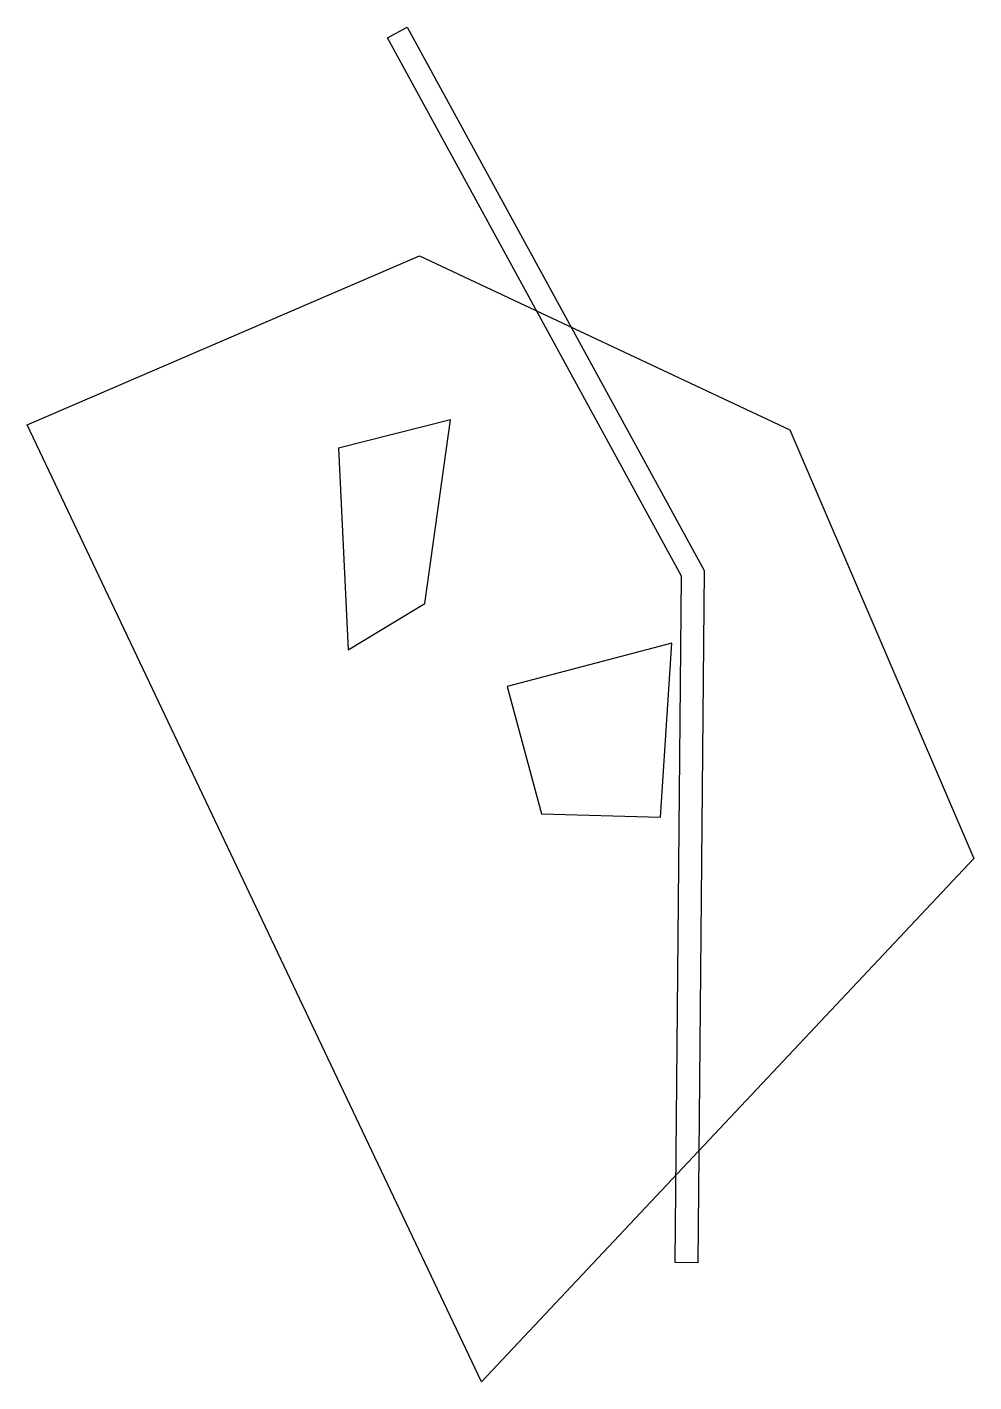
# Model space of a CAD drawing. Extents: x -144 to 107, y -178 to 182.
import ezdxf

# ---------------------------------------------------------------- set-up
doc = ezdxf.new("R2010")
doc.units = 0
for name, color, linetype in [('OPEN', 96, 'CONTINUOUS'), ('ROAD', 230, 'CONTINUOUS'), ('SITE', 7, 'CONTINUOUS')]:
    doc.layers.add(name, color=color, linetype=linetype)

msp = doc.modelspace()

# ---------------------------------------------------------------- linework, layer by layer
at = {"layer": 'OPEN'}
for points in [[(-61.78, 70.19), (-59.22, 16.59), (-38.85, 28.94), (-32.01, 77.67)], [(-17.04, 6.87), (-7.86, -26.92), (23.66, -27.85), (26.7, 18.35)]]:
    msp.add_lwpolyline(points, close=True, dxfattribs=at)
at = {"layer": 'ROAD'}
msp.add_lwpolyline([(-48.81, 179.05), (-43.55, 181.93), (35.3, 37.71), (33.64, -146.1), (27.64, -146.04), (29.29, 36.2)], close=True, dxfattribs=at)
at = {"layer": 'SITE'}
msp.add_lwpolyline([(-23.8, -177.72), (-144.46, 76.38), (-40.25, 121.17), (58.01, 75.01), (106.91, -38.79)], close=True, dxfattribs=at)

doc.saveas('drawing.dxf')
